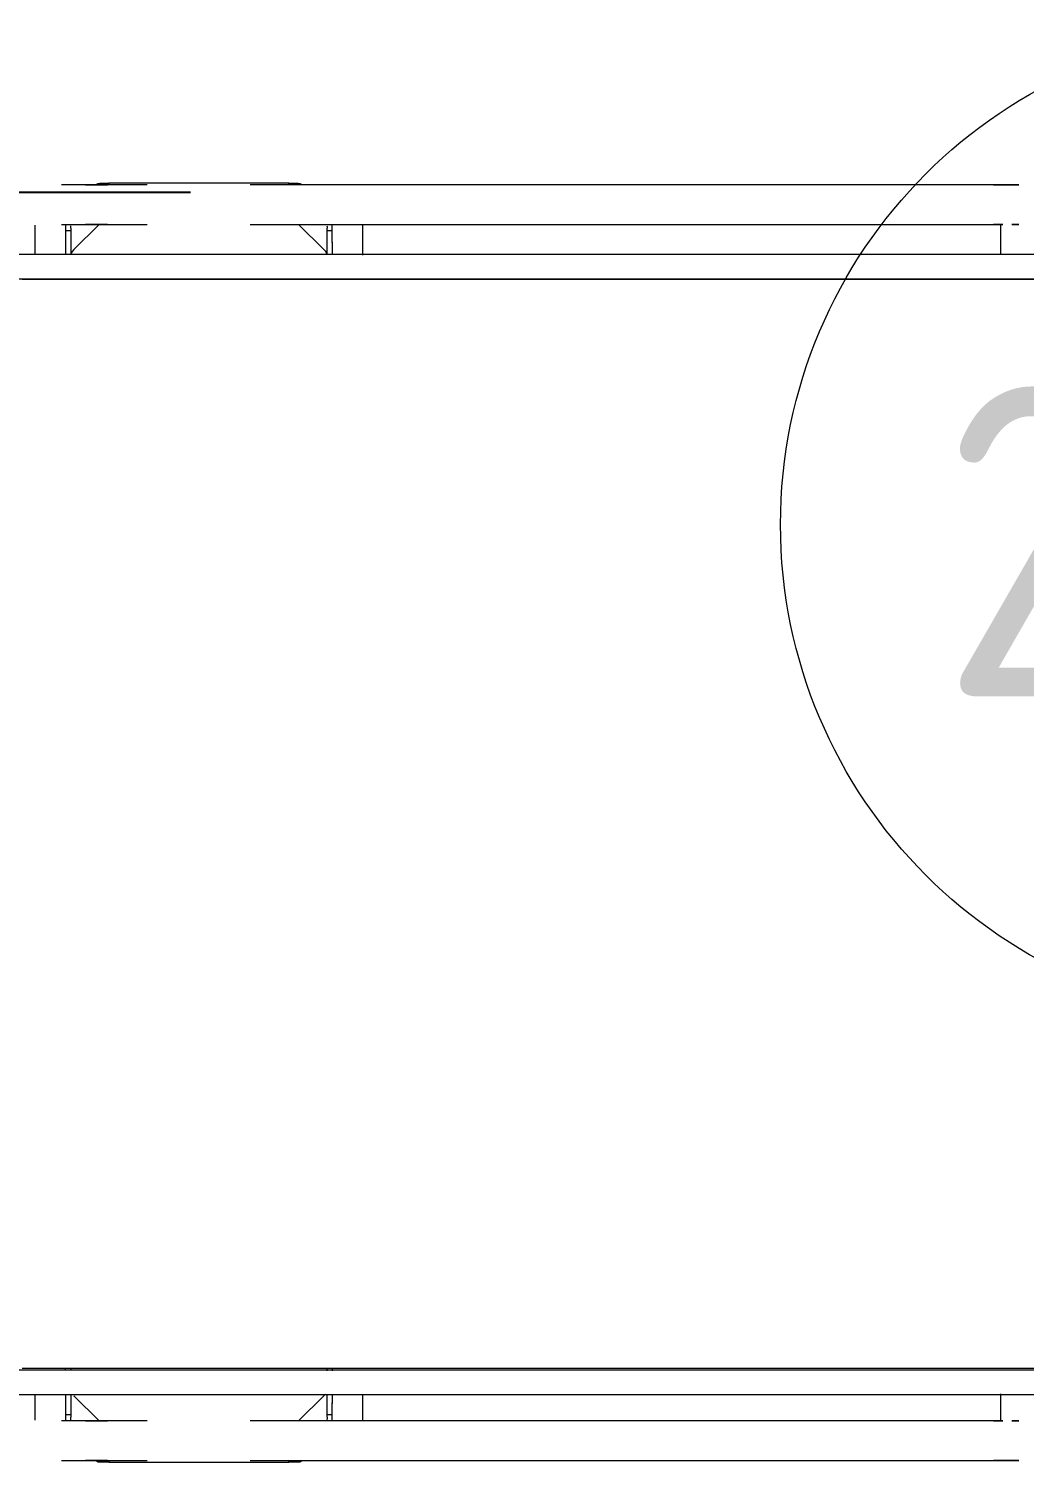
# Model space of a CAD drawing. Header units: millimetres. Extents: x -174154 to -170572, y -111302 to -109817.
# Drawn here: x -173275.52 to -173267.49, y -110611.5 to -110599.94 of the extents above; entities that cross this region are included whole.
import ezdxf

# ---------------------------------------------------------------- set-up
doc = ezdxf.new("R2010")
doc.units = ezdxf.units.MM
doc.linetypes.add('ACAD_ISO02W100', pattern=[15, 12, -3])
doc.layers.get('Defpoints').update_dxf_attribs({"color": 70})
for name, color, linetype, lineweight in [('!Подложка', 252, 'ACAD_ISO02W100', 25), ('Марки помещений', 7, 'Continuous', 18), ('Размеры', 7, 'Continuous', 9), ('Специальное оборудование', 7, 'Continuous', 18)]:
    doc.layers.add(name, color=color, linetype=linetype, lineweight=lineweight)
doc.styles.add('GOST Common', font='GOST Common.ttf', dxfattribs={"width": 0.9, "height": 250})
doc.dimstyles.new('ADSK_Проверочный', dxfattribs={"dimscale": 304.8, "dimtxt": 251.4287490705518, "dimasz": 0.4639107611548557, "dimexe": 0.4921259842519685, "dimexo": 0.4921259842519685, "dimgap": 0.1640419947506562, "dimtad": 1, "dimdec": 0, "dimdsep": 46, "dimtxsty": 'GOST Common', "dimblk1": 'OBLIQUE', "dimblk2": 'OBLIQUE', "dimsah": 1, "dimcen": 0.09, "dimazin": 0, "dimtfac": 1, "dimtdec": 4, "dimtix": 1, "dimtmove": 0, "dimatfit": 3, "dimfxl": 1, "dimtvp": 1, "dimtolj": 1, "dimtzin": 0, "dimarcsym": 2})

# ---------------------------------------------------------------- blocks, each defined once
blk = doc.blocks.new('Medical_All_ARJO_Enterprise-8000_Patient-Bed - Citadel-V9-В_АР_ПЭ_02 Этаж')
at = {"layer": 'Специальное оборудование'}
for p, q in [((-741.3912284480075, 514.4575834274287), (-761.7204498810215, 514.4575834274287)), ((-761.7204498810215, 514.4575834274287), (-741.390050440329, 514.4575834274287)), ((-141.6566232634253, 514.4575834274342), (-741.3900504403047, 514.4575834274342)), ((-180.3008005576133, 515.9550463456553), (-177.583756780616, 515.9550463456553)), ((-177.5837567806162, 515.9550463456553), (-172.9221117669278, 515.9550463456553)), ((-27.7137820226365, 515.9550463456546), (-172.9221117669058, 515.9550463456546)), ((-172.9221117669278, 515.9550463456552), (-172.9221117669278, 514.8064161324413)), ((-42.15551620254607, 514.4575834274256), (-58.54771662896428, 514.4575834274256)), ((-27.71378202266032, 514.8064161324413), (-27.71378202266032, 515.9550463456552)), ((-27.71378202266041, 515.9550463456553), (-23.05213700897246, 515.9550463456553)), ((-8.849179640214588, 514.4575834274287), (-26.90117851167967, 514.4575834274287)), ((-26.70614084069273, 514.4575834274287), (-8.793747241207601, 514.4575834274287)), ((-23.05213700897238, 515.9550463456553), (-20.33509323197536, 515.9550463456553)), ((-756.157809057428, 482.4568927288051), (-761.7204498810215, 482.4568927288051)), ((-761.7204498810215, 482.4568927288051), (-756.1940600902594, 482.4568927288051)), ((-748.9340174764775, 482.4568927288051), (-741.3912284480076, 482.4568927288051)), ((-741.390050440329, 482.4568927288051), (-748.8693771878013, 482.4568927288051)), ((-747.1008585821855, 460.761429486609), (-747.1008585821855, 482.4568927288122)), ((-741.3900504403047, 482.4568927288122), (-141.6566232634253, 482.4568927288122)), ((-232.3223149980241, 475.2623252897304), (-232.3223149980241, 482.0734604891921)), ((-232.3223149980244, 472.4277652440405), (-232.3223149980244, 475.2623252897306)), ((-207.9221117669275, 482.0734604891923), (-207.9221117669275, 475.2623252897307)), ((-203.7400550812533, 477.3417164297322), (-207.9221117669065, 477.3417164297322)), ((-207.9221117669278, 475.2623252897306), (-207.9221117669278, 472.4277652440405)), ((-203.7400550812533, 479.6497309550425), (-203.7400550812533, 476.4280917830716)), ((-203.7400550812759, 476.8009238390796), (-203.7400550812759, 470.4063280069524)), ((-180.8029750743845, 482.4568927288109), (-201.2260808668493, 462.3709940836144)), ((-58.54771662896428, 482.4568927288122), (-42.15551620254607, 482.4568927288122)), ((-26.90117851167885, 482.4568927288051), (-8.849179640213027, 482.4568927288051)), ((-8.793747241207669, 482.4568927288051), (-26.70614084069259, 482.4568927288051)), ((0.5901870772608074, 462.3709940836137), (-19.83291871519543, 482.4568927288022)), ((3.104161291710943, 476.4280917830716), (3.104161291710943, 479.6497309550338)), ((7.286217977355546, 477.3417164297322), (3.104161291710943, 477.3417164297322)), ((3.104161291688745, 470.4063280069522), (3.104161291688745, 476.8009238390797)), ((7.286217977340927, 475.2623252897304), (7.286217977340927, 482.0734604891921)), ((7.286217977340656, 472.4277652440405), (7.286217977340656, 475.2623252897306)), ((31.68642120843725, 482.0734604891923), (31.68642120843725, 475.2623252897307)), ((31.68642120843698, 475.2623252897306), (31.68642120843698, 472.4277652440405)), ((-232.3223149980241, 463.2164739659447), (-232.3223149980241, 472.4277652440403)), ((-232.3223149980244, 460.9910493039091), (-232.3223149980244, 463.2164739659449)), ((-207.9221117669275, 472.4277652440405), (-207.9221117669275, 467.9815515870342)), ((-207.9221117669278, 462.07721185833), (-207.9221117669278, 468.4081224797379)), ((-203.7400550812759, 470.4063280069523), (-203.7400550812759, 462.0772118583301)), ((3.104161291688745, 462.07721185833), (3.104161291688745, 470.4063280069522)), ((7.286217977340927, 463.2164739659447), (7.286217977340927, 472.4277652440403)), ((7.286217977340656, 461.2295685198791), (7.286217977340656, 463.2164739659449)), ((31.68642120843725, 472.4277652440405), (31.68642120843725, 463.2164739659448)), ((31.68642120843698, 463.2164739659449), (31.68642120843698, 460.9910493039006)), ((7.479813300568731, 461.22956851988), (-1116.002062768345, 461.22956851988)), ((-201.2260808668493, 462.3709940836143), (-202.3925709061497, 461.0008788447363)), ((785.7819392196704, 461.2295685198887), (1.733594831346863, 461.22956851988)), ((-1116.002062768345, 441.7157413575096), (7.479813300568731, 441.7157413575096)), ((-88.81389783995739, 440.0618254533265), (-1047.989697186696, 440.0618254533265)), ((-207.9221117669278, 440.0192542674079), (-207.9221117669278, 442.0296479477686)), ((-203.7400550812759, 442.0268436681424), (-203.7400550812759, 440.0203092367436)), ((1.733594831346863, 441.7157413575096), (785.7819392196704, 441.7157413575182)), ((3.104161291688745, 440.0493635478129), (3.104161291688745, 441.6347776396452)), ((7.286217977340656, 441.6347776396453), (7.286217977340656, 439.9683039231308)), ((7.479813300568731, -438.7704374405791), (-1116.002062768345, -438.7704374405705)), ((-1047.989697186696, -438.1182834874602), (-88.81389783995739, -438.1182834874602)), ((3.104161291719606, -438.3537205085848), (-203.7400550812533, -438.3537205085848)), ((785.7819392196792, -438.7704374405705), (1.733594831355526, -438.7704374405791)), ((-1116.002062768345, -458.284264602941), (7.479813300568731, -458.2842646029496)), ((-747.1008585821855, -482.4568927287949), (-747.1008585821855, -458.0457453869679)), ((-232.3223149980244, -463.2164739659449), (-232.3223149980244, -457.8964823315401)), ((-207.9221117669278, -468.408122479738), (-207.9221117669278, -458.1173545283132)), ((-203.7400550812759, -458.1173545283131), (-203.7400550812759, -470.4063280069522)), ((-201.2260808668493, -462.3709940836144), (-180.802975074393, -482.4568927288026)), ((-19.83291871519542, -482.4568927288022), (0.5901870772608074, -462.3709940836137)), ((1.733594831355526, -458.2842646029496), (785.7819392196704, -458.284264602941)), ((3.104161291688745, -470.4063280069523), (3.104161291688745, -458.290562742515)), ((7.286217977340656, -463.2164739659449), (7.286217977340656, -458.2842646029504)), ((31.68642120843698, -458.045745386972), (31.68642120843698, -463.2164739659449)), ((-232.3223149980241, -472.4277652440405), (-232.3223149980241, -463.2164739659448)), ((-232.3223149980244, -475.2623252897306), (-232.3223149980244, -472.4277652440405)), ((-207.9221117669275, -467.9815515870341), (-207.9221117669275, -472.4277652440403)), ((-207.9221117669278, -472.4277652440405), (-207.9221117669278, -475.2623252897306)), ((-203.7400550812759, -470.4063280069522), (-203.7400550812759, -476.8009238390797)), ((3.104161291688745, -476.8009238390796), (3.104161291688745, -470.4063280069524)), ((7.286217977340927, -472.4277652440405), (7.286217977340927, -463.2164739659448)), ((7.286217977340656, -475.2623252897306), (7.286217977340656, -472.4277652440405)), ((31.68642120843725, -463.2164739659447), (31.68642120843725, -472.4277652440403)), ((31.68642120843698, -472.4277652440405), (31.68642120843698, -475.2623252897306)), ((-756.1940600902402, -482.4568927288051), (-761.7204498810215, -482.4568927288051)), ((-761.7204498810215, -482.4568927288051), (-756.1578090574111, -482.4568927288051)), ((-741.3912284480075, -482.4568927288051), (-748.9340174764774, -482.4568927288051)), ((-748.8693771878013, -482.4568927288051), (-741.390050440329, -482.4568927288051)), ((-141.6566232634253, -482.4568927287949), (-741.3900504403047, -482.4568927287949)), ((-232.3223149980241, -482.0734604891923), (-232.3223149980241, -475.2623252897307)), ((-207.9221117669275, -475.2623252897304), (-207.9221117669275, -482.0734604891921)), ((-207.9221117669065, -477.3417164297149), (-203.7400550812533, -477.3417164297149)), ((-203.7400550812533, -476.4280917830716), (-203.7400550812533, -479.6497309550338)), ((-42.15551620254607, -482.4568927288036), (-58.54771662896428, -482.4568927288036)), ((-8.849179640212515, -482.4568927288051), (-26.90117851167834, -482.4568927288051)), ((-26.70614084069827, -482.4568927288051), (-8.79374724121342, -482.4568927288051)), ((3.104161291710943, -479.6497309550338), (3.104161291710943, -476.4280917830716)), ((3.104161291710943, -477.3417164297236), (7.286217977364209, -477.3417164297236)), ((7.286217977340927, -482.0734604891923), (7.286217977340927, -475.2623252897307)), ((31.68642120843725, -475.2623252897304), (31.68642120843725, -482.0734604891921)), ((-741.390050440329, -514.4575834274287), (-761.7204498810215, -514.4575834274287)), ((-761.7204498810215, -514.4575834274287), (-741.3912284480076, -514.4575834274287)), ((-741.3900504403047, -514.4575834274256), (-141.6566232634253, -514.4575834274256)), ((-177.583756780616, -515.9550463456553), (-180.3008005576133, -515.9550463456553)), ((-172.9221117669278, -515.9550463456553), (-177.5837567806161, -515.9550463456553)), ((-172.9221117669278, -514.8064161324413), (-172.9221117669278, -515.9550463456552)), ((-172.9221117668972, -515.9550463456546), (-27.7137820226365, -515.9550463456546)), ((-58.54771662896428, -514.4575834274256), (-42.15551620254607, -514.4575834274256)), ((-27.71378202266032, -515.9550463456552), (-27.71378202266032, -514.8064161324413)), ((-23.05213700897236, -515.9550463456553), (-27.71378202266041, -515.9550463456553)), ((-26.90117851168018, -514.4575834274287), (-8.849179640215159, -514.4575834274287)), ((-8.793747241213556, -514.4575834274287), (-26.70614084069834, -514.4575834274287)), ((-20.33509323197536, -515.9550463456553), (-23.05213700897238, -515.9550463456553))]:
    blk.add_line(p, q, dxfattribs=at)
at = {"layer": 'Специальное оборудование', "flags": 128}
for points in [[(-183.0246747328172, 515.1002856913561), (-181.6894195701683, 515.7392832685676), (-180.3008005576135, 515.9550463456553)], [(10.51429136058644, 514.4575834274256), (7.310514254721625, 514.4575834274256), (4.118442960257562, 514.4575834274256), (0.9431841103417811, 514.4575834274256), (-2.210182558235897, 514.4575834274256), (-5.336612331467381, 514.4575834274256), (-8.431103588674388, 514.4575834274256), (-11.48870580395226, 514.4575834274256), (-14.50452746600893, 514.4575834274256), (-17.47374390353455, 514.4575834274256), (-20.39160500362716, 514.4575834274256), (-23.25344281097305, 514.4575834274256), (-26.05467899555833, 514.4575834274256), (-28.79083217706098, 514.4575834274256), (-31.45752509408953, 514.4575834274256), (-34.05049160682502, 514.4575834274256), (-36.56558352196856, 514.4575834274256), (-38.99877722901029, 514.4575834274256), (-41.34618013704283, 514.4575834274256), (-42.15551620254607, 514.4575834274256)], [(-20.33509323197543, 515.9550463456553), (-18.94647421942063, 515.7392832685678), (-17.61121905677167, 515.1002856913561)], [(-42.15551620254607, 482.4568927288122), (-39.83937586094021, 482.4568927288122), (-37.43609994184722, 482.4568927288122), (-34.94953317406244, 482.4568927288122), (-32.38365353397847, 482.4568927288122), (-29.74256588167032, 482.4568927288122), (-27.03049539396468, 482.4568927288122), (-24.25178080510532, 482.4568927288122), (-21.41086746567007, 482.4568927288122), (-18.51230023098392, 482.4568927288122), (-15.56071619028128, 482.4568927288122), (-12.56083724838179, 482.4568927288122), (-9.51746257167854, 482.4568927288122), (-6.435460910428174, 482.4568927288122), (-3.319762809800272, 482.4568927288122), (-0.175352722151888, 482.4568927288122), (2.99273896717134, 482.4568927288122), (6.179443987287868, 482.4568927288122), (9.379664289960123, 482.4568927288122), (10.51429136058644, 482.4568927288122)], [(42.34250752895523, 440.0618254533265), (27.82746932519353, 440.0618254533265), (13.12582981612788, 440.0618254533265), (-1.738891511210068, 440.0618254533265), (-16.74291427364963, 440.0618254533265), (-31.86223523548956, 440.0618254533265), (-47.07266670843921, 440.0618254533265), (-62.34987524688779, 440.0618254533265), (-77.66942057612003, 440.0618254533265), (-88.81389783995739, 440.0618254533265)], [(-88.81389783995739, -438.1182834874602), (-73.47896091485784, -438.1182834874602), (-58.16855661754169, -438.1182834874602), (-42.90717832887588, -438.1182834874602), (-27.71924099850148, -438.1182834874602), (-12.6290420862495, -438.1182834874602), (2.339277308700184, -438.1182834874602), (17.16177106838759, -438.1182834874602), (31.81472636474969, -438.1182834874602), (42.34250752895523, -438.1182834874602)], [(-203.4540217201565, -458.8593558157166), (-202.6060355797505, -460.6807588793329), (-201.2260808668493, -462.3709940836143)], [(0.5901870772607102, -462.3709940836138), (1.97014179016179, -460.6807588793323), (2.818127930567785, -458.8593558157161)], [(10.51429136058644, -482.4568927288036), (7.310514254721625, -482.4568927288036), (4.118442960257562, -482.4568927288036), (0.9431841103417811, -482.4568927288036), (-2.210182558235897, -482.4568927288036), (-5.336612331467381, -482.4568927288036), (-8.431103588674388, -482.4568927288036), (-11.48870580395226, -482.4568927288036), (-14.50452746600893, -482.4568927288036), (-17.47374390353455, -482.4568927288036), (-20.39160500362716, -482.4568927288036), (-23.25344281097305, -482.4568927288036), (-26.05467899555833, -482.4568927288036), (-28.79083217706098, -482.4568927288036), (-31.45752509408953, -482.4568927288036), (-34.05049160680769, -482.4568927288036), (-36.56558352196856, -482.4568927288036), (-38.99877722901029, -482.4568927288036), (-41.34618013704283, -482.4568927288036), (-42.15551620254607, -482.4568927288036)], [(-180.3008005576135, -515.9550463456553), (-181.6894195701683, -515.7392832685676), (-183.0246747328172, -515.1002856913561)], [(-42.15551620254607, -514.4575834274256), (-39.83937586094021, -514.4575834274256), (-37.43609994184722, -514.4575834274256), (-34.94953317406244, -514.4575834274256), (-32.38365353397847, -514.4575834274256), (-29.74256588166165, -514.4575834274256), (-27.03049539396468, -514.4575834274256), (-24.25178080510532, -514.4575834274256), (-21.41086746567007, -514.4575834274256), (-18.51230023098392, -514.4575834274256), (-15.56071619028128, -514.4575834274256), (-12.56083724838179, -514.4575834274256), (-9.51746257167854, -514.4575834274256), (-6.43546091041951, -514.4575834274256), (-3.319762809800272, -514.4575834274256), (-0.175352722151888, -514.4575834274256), (2.99273896717134, -514.4575834274256), (6.179443987287868, -514.4575834274256), (9.379664289960123, -514.4575834274256), (10.51429136058644, -514.4575834274256)], [(-17.61121905677167, -515.1002856913561), (-18.94647421942063, -515.7392832685678), (-20.33509323197543, -515.9550463456553)]]:
    blk.add_lwpolyline(points, dxfattribs=at)
at = {"layer": 'Специальное оборудование'}
for points in [[(-203.7400550812762, 479.6497309550363), (-203.7321956613924, 480.2547829049396), (-203.6702304214622, 480.8912366947732), (-203.5541593614854, 481.5555628430014)], [(2.918265571896687, 481.555562843001), (3.034336631873683, 480.8912366947728), (3.096301871804386, 480.2547829049391), (3.104161291688745, 479.6497309550357)], [(-203.5541593614854, -481.5555628430014), (-203.6702304214622, -480.8912366947732), (-203.7321956613924, -480.2547829049397), (-203.7400550812762, -479.6497309550362)], [(3.104161291688745, -479.6497309550357), (3.096301871804386, -480.2547829049391), (3.034336631873683, -480.8912366947728), (2.918265571896687, -481.555562843001)]]:
    blk.add_open_spline(points, degree=3, dxfattribs=at)
blk = doc.blocks.new('ADSK_Марка_Помещение_2_ГОСТ21-501-2011 - Имя и Категория-86712-В_АР_ПЭ_02 Этаж')
at = {"layer": 'Марки помещений'}
blk.add_circle((1.928857696959173e-16, -1.244575859722303e-16), 4.000000000000004, dxfattribs=at)
blk = doc.blocks.new('_Oblique')
at = {"color": 0, "linetype": 'ByBlock', "lineweight": -2}
blk.add_line((-0.5, -0.5), (0.5, 0.5), dxfattribs=at)
blk = doc.blocks.new('*D515')
at = {"layer": 'Defpoints', "color": 0, "transparency": 16777216}
for p in [(12040.63348181173, 3152.918751396999), (13966.4171968794, 3152.918751396999), (13973.46039180653, 2352.918751396998)]:
    blk.add_point(p, dxfattribs=at)
at = {"layer": 'Размеры', "color": 0, "lineweight": -2, "transparency": 16777216}
for p, q in [((13816.4171968794, 3152.918751396999), (11890.63348181173, 3152.918751396999)), ((12040.63348181173, 2352.918751396998), (12040.63348181173, 3152.918751396999)), ((13823.46039180653, 2352.918751396998), (11890.63348181173, 2352.918751396998))]:
    blk.add_line(p, q, dxfattribs=at)
at = {"layer": 'Размеры', "color": 0, "lineweight": -2, "transparency": 16777216, "xscale": 141.4, "yscale": 141.4, "zscale": 141.4}
for p, rotation in [((12040.63348181173, 3152.918751396999), 90), ((12040.63348181173, 2352.918751396998), 270)]:
    blk.add_blockref('_Oblique', p, dxfattribs=dict(at, rotation=rotation))
at = {"layer": 'Размеры', "color": 0, "lineweight": 20, "transparency": 16777216, "insert": (11865.63348181173, 2752.918751396994), "char_height": 250, "width": 567.6323623084321, "attachment_point": 5, "rotation": 90, "style": 'GOST Common'}
blk.add_mtext('\\A1;800', dxfattribs=at)
blk = doc.blocks.new('A$C02fe7d8c')
at = {"layer": 'Марки помещений', "color": 251, "lineweight": 20, "true_color": 0x636466, "xscale": 99.99999999999993, "yscale": 99.99999999999993, "zscale": 99.99999999999993}
blk.add_blockref('ADSK_Марка_Помещение_2_ГОСТ21-501-2011 - Имя и Категория-86712-В_АР_ПЭ_02 Этаж', (14699.56641744446, 2085.002745051801), dxfattribs=at)
at = {"layer": 'Специальное оборудование', "color": 251, "lineweight": 20, "true_color": 0x636466, "rotation": 180}
blk.add_blockref('Medical_All_ARJO_Enterprise-8000_Patient-Bed - Citadel-V9-В_АР_ПЭ_02 Этаж', (13730.00135441943, 1844.457583427378), dxfattribs=at)
at = {"layer": 'Марки помещений', "color": 251, "lineweight": 20, "true_color": 0x636466, "insert": (14428.95314431805, 2196.394836647087), "char_height": 249.9999999999997, "width": 663.7972499999995, "attachment_point": 1, "style": 'GOST Common'}
blk.add_mtext('2.03', dxfattribs=at)
at = {"layer": 'Размеры', "color": 251, "lineweight": 20, "true_color": 0x636466}
dim = blk.add_linear_dim(base=(12040.63348181173, 3152.918751396999), p1=(13973.46039180653, 2352.918751396997), p2=(13966.41719687939, 3152.918751396997), angle=90, dimstyle='ADSK_Проверочный', override={"dimpost": '<>', "dimfxl": 800.031003520977}, dxfattribs=at)
dim.commit()
dim.dimension.update_dxf_attribs({"geometry": '*D515', "text_midpoint": (11865.63348181173, 2752.918751396994)})

msp = doc.modelspace()

# ---------------------------------------------------------------- block references
at = {"layer": '!Подложка', "ltscale": 20, "xscale": 0.01, "yscale": 0.01, "zscale": 0.01}
msp.add_blockref('A$C02fe7d8c', (-173412.4511532319, -110624.7877293258), dxfattribs=at)

doc.saveas('drawing.dxf')
